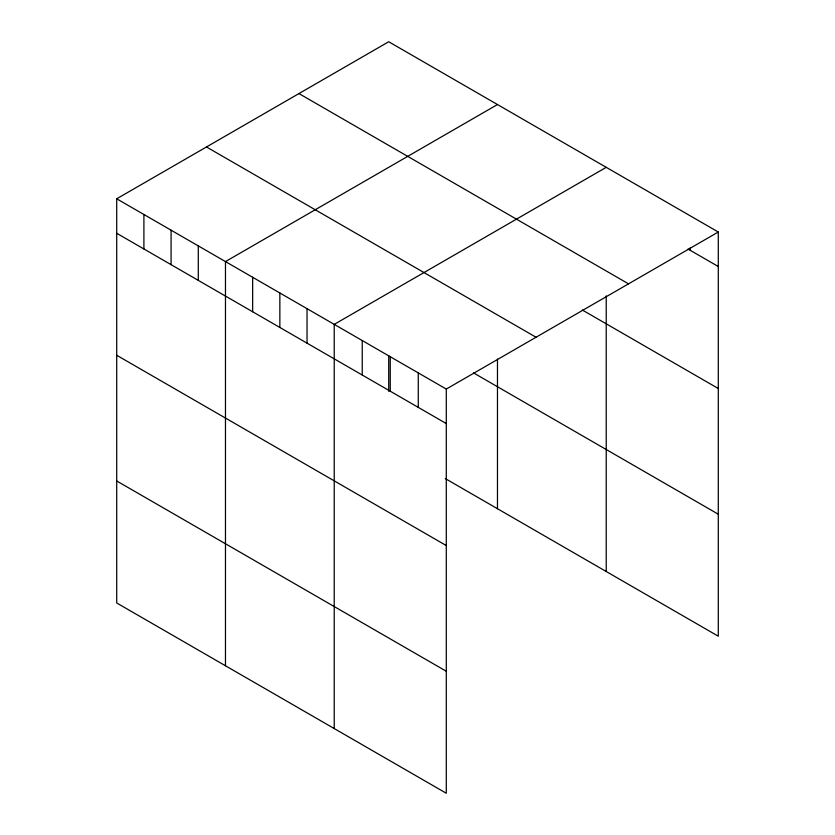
<?xml version="1.0" encoding="UTF-8"?>
<svg xmlns="http://www.w3.org/2000/svg" width="835" height="835" viewBox="0 0 835 835"><rect width="100%" height="100%" fill="white"/><g stroke="black" fill="none" stroke-linecap="round" stroke-linejoin="round"><path stroke-width="1.25" d="M116.712 198.793L446.287 389.068L446.287 793.25L116.712 602.974L116.712 198.793L388.713 41.75L718.288 232.026L718.288 636.207L445.274 478.58M497.472 104.542L225.471 261.585L225.471 665.766M606.231 167.334L334.23 324.377L334.23 728.558M446.287 389.068L718.288 232.026M688.04 249.049L718.288 266.511M298.951 93.572L628.525 283.848M582.308 310.004L718.288 388.515M206.475 146.97L536.049 337.246M473.549 372.911L718.288 514.214M116.712 233.278L446.287 423.554M116.712 355.272L446.287 545.558M116.712 480.97L446.287 671.246M690.274 247.786L690.274 250.343M606.231 295.861L606.231 571.516M497.472 359.071L497.472 508.724M418.272 372.901L418.272 407.386M390.258 356.722L390.258 391.208M388.713 355.7L388.713 391.281M362.244 340.544L362.244 375.03M307.04 308.679L307.04 343.164M279.85 292.981L279.85 327.466M252.661 277.283L252.661 311.768M198.281 245.887L198.281 280.372M171.091 230.189L171.091 264.674M143.902 214.491L143.902 248.976"/></g></svg>
